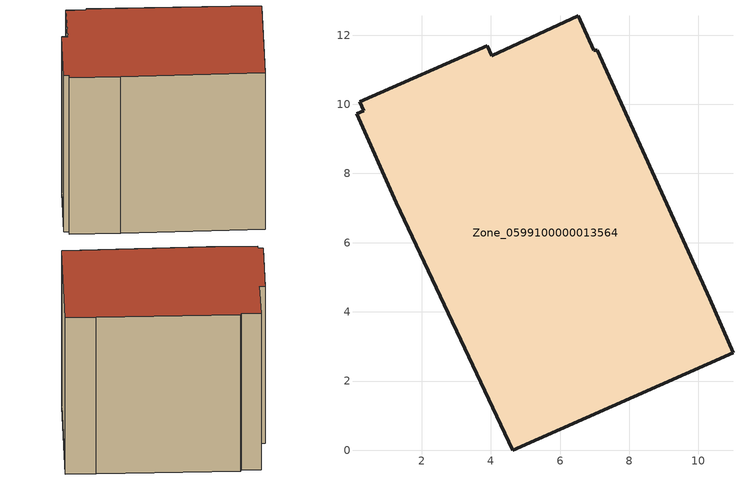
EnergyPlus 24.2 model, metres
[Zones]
Zone_0599100000013564
 floor ground (C_G): 0.2,10.07 3.89,11.7 4.02,11.41 6.52,12.56 6.97,11.56 7.08,11.57 10.33,4.38 11,2.82 4.63,0 1.26,7.16 0.12,9.72 0.32,9.81 z0
 wall outside (C_F): 11,2.82 10.33,4.38 7.08,11.57 6.97,11.56 6.52,12.56 4.02,11.41 3.89,11.7 0.2,10.07 0.32,9.81 0.12,9.72 1.26,7.16 4.63,0 11,2.82 z0:10.04
 roof outside (C_R): 0.2,10.07 0.32,9.81 0.12,9.72 1.26,7.16 4.63,0 11,2.82 10.33,4.38 7.08,11.57 6.97,11.56 6.52,12.56 4.02,11.41 3.89,11.7 z10.04
[BUILDING]
Pand.0599100000013564: North Axis=0; Terrain=City; Loads Convergence Tolerance Value=0.04; Temperature Convergence Tolerance Value=0.4; Solar Distribution=FullExterior; Maximum Number of Warmup Days=25; Minimum Number of Warmup Days=1
[Site:Location]
Rotterdam.The.Hague.AP_ZH_NLD Design_Conditions: Latitude=51.96; Longitude=4.45; Time Zone=1; Elevation=-4.5
[SITE:GROUNDTEMPERATURE:BUILDINGSURFACE]
18, 18, 18, 18, 18, 18, 18, 18, 18, 18, 18, 18
[MATERIAL] Thermal Absorptance=0.9; Solar Absorptance=0.7; Visible Absorptance=0.7
Name | Roughness | Thickness | Conductivity | Density | Specific Heat
G.TI.1975-1991 | MediumSmooth | 0.15 | 0.288461 | 540 | 1210
F.TI.1975-1991 | Rough | 0.3 | 0.230769 | 1920 | 840
R.TI.1975-1991 | MediumRough | 0.2 | 0.153846 | 1500 | 1000
[CONSTRUCTION]
C_G: G.TI.1975-1991
C_F: F.TI.1975-1991
C_R: R.TI.1975-1991
[ZONE]
Zone_0599100000013564: Type=1; Multiplier=1; Ceiling Height=Autocalculate; Volume=Autocalculate; Floor Area=autocalculate; Part of Total Floor Area=Yes
[ZONEINFILTRATION:DESIGNFLOWRATE]
Infil_Zone_0599100000013564: Zone or ZoneList or Space or SpaceList=Zone_0599100000013564; Schedule=AlwaysOn; Design Flow Rate Calculation Method=Flow/Area; Flow Rate per Floor Area=0.003; Constant Term Coefficient=1; Temperature Term Coefficient=0; Velocity Term Coefficient=0; Velocity Squared Term Coefficient=0
[HVACTEMPLATE:ZONE:IDEALLOADSAIRSYSTEM]
Zone_0599100000013564: Maximum Heating Supply Air Temperature=50; Minimum Cooling Supply Air Temperature=13; Maximum Heating Supply Air Humidity Ratio=0.0156; Minimum Cooling Supply Air Humidity Ratio=0.0077; Heating Limit=NoLimit; Cooling Limit=NoLimit; Dehumidification Control Type=ConstantSensibleHeatRatio; Cooling Sensible Heat Ratio=0.7; Dehumidification Setpoint=60; Humidification Control Type=None; Humidification Setpoint=30; Outdoor Air Method=None; Outdoor Air Flow Rate per Person=0.00944; Outdoor Air Flow Rate per Zone Floor Area=0; Outdoor Air Flow Rate per Zone=0; Demand Controlled Ventilation Type=None; Outdoor Air Economizer Type=NoEconomizer; Heat Recovery Type=None; Sensible Heat Recovery Effectiveness=0.7; Latent Heat Recovery Effectiveness=0.65
[ZONECONTROL:THERMOSTAT]
ThermostatControl_Zone_0599100000013564: Zone or ZoneList=Zone_0599100000013564; Control Type Schedule=DualSetpointControlType; Control 1=Thermostat_Zone_0599100000013564; Temperature Difference Between Cutout And Setpoint=0
[THERMOSTATSETPOINT:DUALSETPOINT]
Thermostat_Zone_0599100000013564: Heating Setpoint Temperature Schedule=HeatingSetpoint_Zone_0599100000013564; Cooling Setpoint Temperature Schedule=CoolingSetpoint_Zone_0599100000013564
[SCHEDULE:COMPACT]
HeatingSetpoint_Zone_0599100000013564: Through: 12/31, For: AllDays, Until: 24:00, 21
CoolingSetpoint_Zone_0599100000013564: Through: 12/31, For: AllDays, Until: 24:00, 24
DualSetpointControlType: Through: 12/31, For: AllDays, Until: 24:00, 4
AlwaysOn: Through: 12/31, For: AllDays, Until: 24:00, 1
